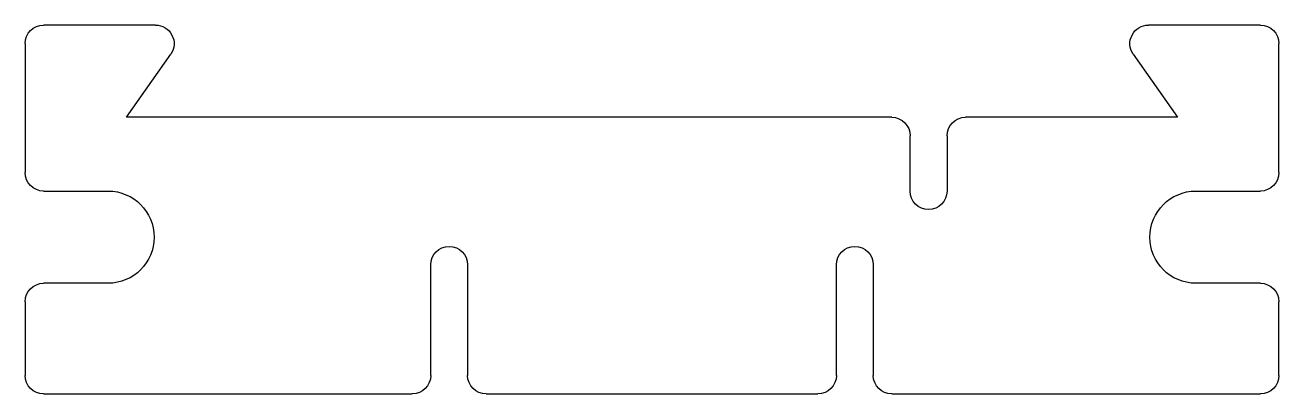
# Model space of a CAD drawing. Header units: millimetres. Extents: x -51 to 51, y -23 to 8.
import ezdxf

# ---------------------------------------------------------------- set-up
doc = ezdxf.new("R2010")
doc.units = ezdxf.units.MM

msp = doc.modelspace()

# ---------------------------------------------------------------- linework, layer by layer
at = {"color": 7, "extrusion": (0, 0, -1)}
for p, q in [((-40.38, 7.5), (-49.5, 7.5)), ((49.5, 7.5), (40.38, 7.5)), ((-51, 6), (-51, -4.5)), ((-42.75, 0), (-39.15, 5.14)), ((39.15, 5.14), (42.75, 0)), ((51, -4.5), (51, 6)), ((19.5, 0), (-42.75, 0)), ((42.75, 0), (25.5, 0)), ((21, -6), (21, -1.5)), ((24, -1.5), (24, -6)), ((-49.5, -6), (-44.25, -6)), ((44.25, -6), (49.5, -6)), ((-18, -21), (-18, -12)), ((-15, -12), (-15, -21)), ((15, -21), (15, -12)), ((18, -12), (18, -21)), ((-44.25, -13.5), (-49.5, -13.5)), ((49.5, -13.5), (44.25, -13.5)), ((-51, -15), (-51, -21)), ((51, -21), (51, -15)), ((-49.5, -22.5), (-19.5, -22.5)), ((-13.5, -22.5), (13.5, -22.5)), ((19.5, -22.5), (49.5, -22.5))]:
    msp.add_line(p, q, dxfattribs=at)
for centre, radius, start, end in [((49.5, 6), 1.5, 360, 90), ((40.38, 6), 1.5, 90, 214.992), ((-40.38, 6), 1.5, 325.008, 90), ((-49.5, 6), 1.5, 90, 180), ((-19.5, -1.5), 1.5, 90, 180), ((-25.5, -1.5), 1.5, 360, 90), ((49.5, -4.5), 1.5, 270, 0), ((-49.5, -4.5), 1.5, 180, 270), ((44.25, -9.75), 3.75, 90, 270), ((-22.5, -6), 1.5, 180, 0), ((-44.25, -9.75), 3.75, 270, 90), ((16.5, -12), 1.5, 0, 180), ((-16.5, -12), 1.5, 0, 180), ((49.5, -15), 1.5, 360, 90), ((-49.5, -15), 1.5, 90, 180), ((49.5, -21), 1.5, 270, 0), ((19.5, -21), 1.5, 180, 270), ((13.5, -21), 1.5, 270, 0), ((-13.5, -21), 1.5, 180, 270), ((-19.5, -21), 1.5, 270, 0), ((-49.5, -21), 1.5, 180, 270)]:
    msp.add_arc(centre, radius, start, end, dxfattribs=at)

doc.saveas('drawing.dxf')
